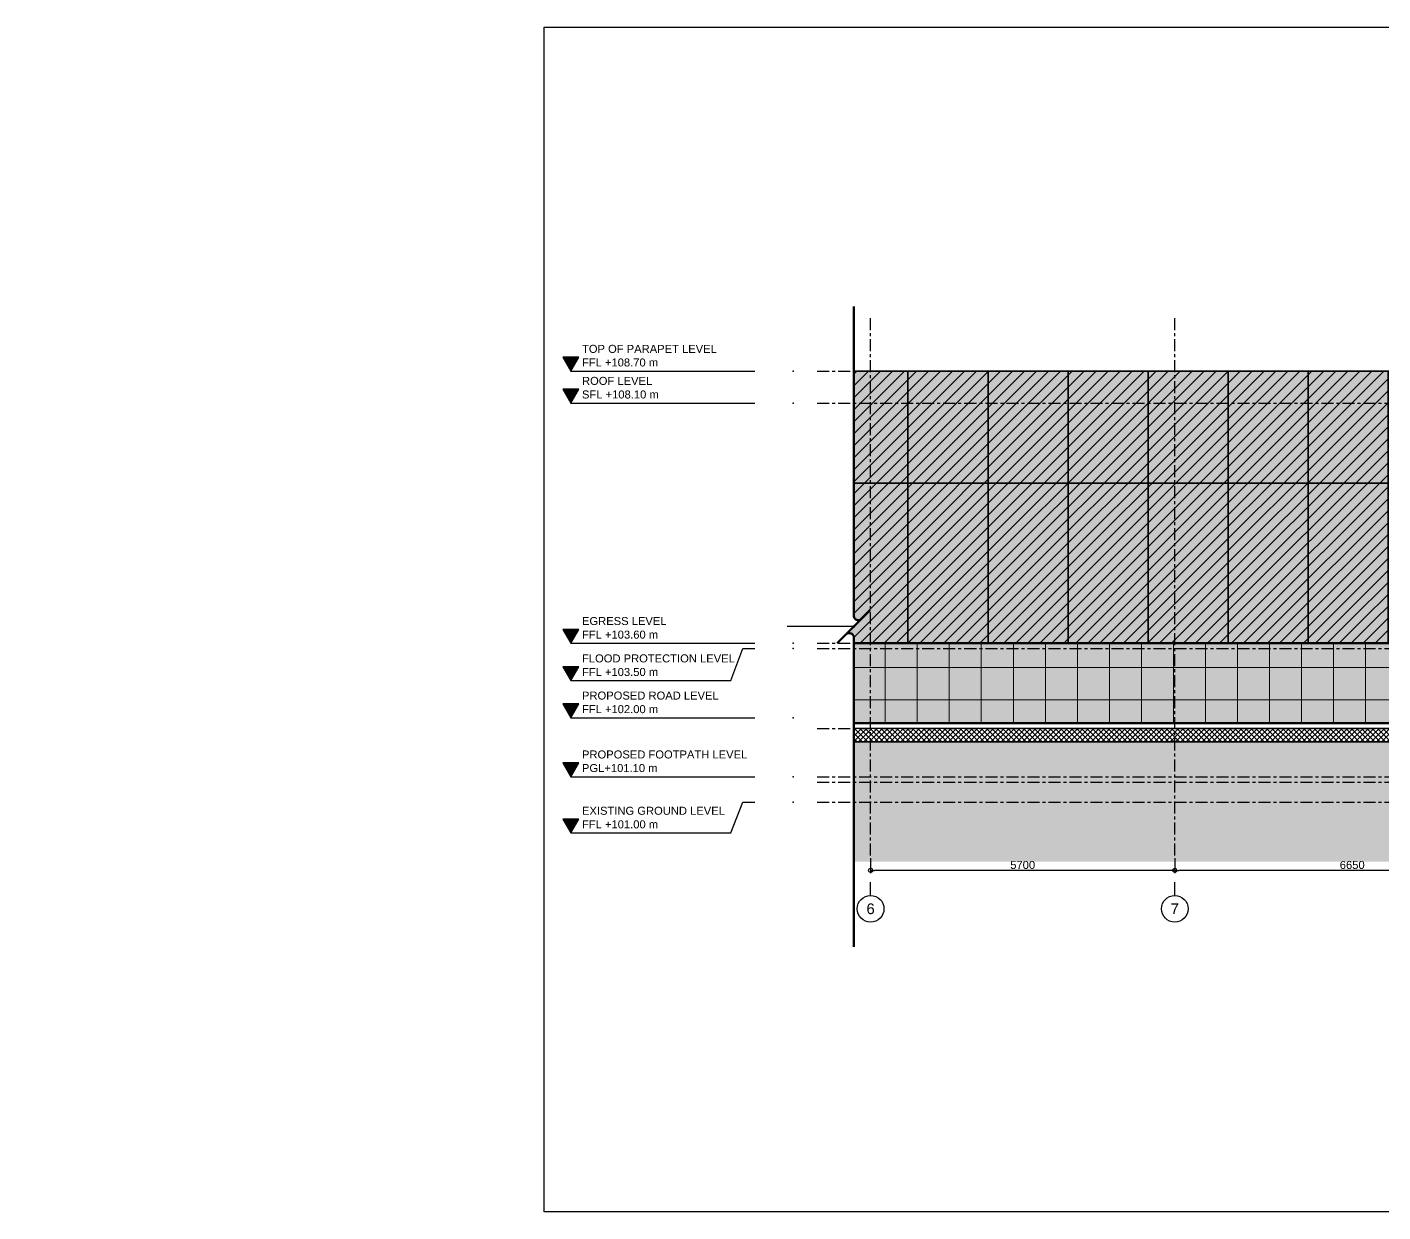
# Model space of a CAD drawing. Header units: millimetres. Extents: x -25371 to 2282244, y -90657 to 147824.
# Drawn here: x 1624111 to 1649517, y -11627 to 10573 of the extents above; entities that cross this region are included whole.
import ezdxf
from ezdxf.enums import TextEntityAlignment as Align
from ezdxf.xclip import XClip

# ---------------------------------------------------------------- set-up
doc = ezdxf.new("R2010")
doc.units = ezdxf.units.MM
doc.header["$XCLIPFRAME"] = 0
doc.linetypes.add('CENTER', pattern=[50.8, 31.75, -6.35, 6.35, -6.35])
doc.linetypes.add('TA_GL_000.90000', pattern=[2.475, 0.9, -0.225, 0.225, -0.225, 0.9])
doc.layers.add('000 - 0_SYM_DWG_BREAKER_DEF_SUB', color=250, linetype='Continuous', plot=False)
for name, color, linetype in [('000 - 0_SYM_DWG_BREAKER_MAIN_COLOR_1', 1, 'Continuous'), ('000 - 0_SYM_DWG_BREAKER_MAIN_COLOR_40', 40, 'Continuous'), ('000 - 0_SYM_DWG_BREAKER_WIPEOUT_', 250, 'Continuous'), ('000 - 0_SYM_DWG_GRID-BUBBLE_MAIN_COLOR_6', 6, 'Continuous'), ('000 - 0_SYM_DWG_GRIDLINE_MAIN_COLOR_251', 251, 'Continuous'), ('000 - 0_SYM_DWG_LEVEL_MAIN_COLOR_2', 2, 'Continuous'), ('000 - 0_SYM_DWG_LEVEL_TEXT', 3, 'Continuous'), ('000 - 0_SYM_DWG_SLOPE-SYM_TEXT_COLOR_3', 3, 'Continuous'), ('000 - CONCRETE_COL_HATCH_', 251, 'Continuous'), ('000 - D I M', 1, 'Continuous'), ('000 - EXISTING_BUILDING_MAIN_COLOR_251', 251, 'Continuous'), ('000 - GRID', 251, 'CENTER')]:
    doc.layers.add(name, color=color, linetype=linetype)
for name, color, linetype, lineweight in [('A-DETL', 1, 'Continuous', 70), ('A-DETL-GENF', 2, 'Continuous', 35), ('A-DETL-THIN', 1, 'Continuous', 25), ('A-DOOR', 3, 'Continuous', 35), ('A-DOOR-E', 2, 'Continuous', 35), ('A-DOOR-FRAM', 3, 'Continuous', 35), ('A-FLOR-E', 2, 'Continuous', 35), ('A-FLOR-FNSH', 2, 'Continuous', 70), ('A-FLOR-OTLN', 2, 'Continuous', 35), ('A-FLOR-PATT', 1, 'Continuous', 70), ('A-GENM', 1, 'Continuous', 35), ('A-GLAZ-CURT', 2, 'Continuous', 35), ('A-WALL-PATT', 1, 'Continuous', 50), ('I-WALL-E', 2, 'Continuous', 50), ('WALL-E', 2, 'Continuous', 50)]:
    doc.layers.add(name, color=color, linetype=linetype, lineweight=lineweight)
doc.styles.add('Arial', font='arial.ttf', dxfattribs={"height": 300})
doc.styles.add('Arial_1', font='arial.ttf', dxfattribs={"height": 400})
doc.styles.add('FAMELINE_FOR_CKST', font='arial.ttf')
doc.styles.add('TA', font='', dxfattribs={"height": 4.5})
doc.styles.get('TA').set_extended_font_data('Cordia New')
doc.dimstyles.new('FAMELINE-CKST_C-C', dxfattribs={"dimtxt": 0.3, "dimasz": 0.15, "dimexe": 0.1, "dimexo": 0.1, "dimgap": 0.05, "dimtad": 1, "dimzin": 0, "dimdsep": 46, "dimtxsty": 'FAMELINE_FOR_CKST', "dimblk": 'ORIGIN', "dimblk1": 'ORIGIN', "dimblk2": 'ORIGIN', "dimsah": 1, "dimcen": 0.1, "dimdle": 0.1, "dimclrd": 256, "dimclre": 256, "dimclrt": 3, "dimadec": 0, "dimazin": 0, "dimtfac": 1, "dimtix": 1, "dimtmove": 2, "dimatfit": 3, "dimfxl": 1, "dimtolj": 1, "dimtzin": 0, "dimlwd": -1, "dimlwe": -1, "dimarcsym": 0})

# ---------------------------------------------------------------- blocks, each defined once
blk = doc.blocks.new('A$C7fb6dcac')
at = {"layer": 'Defpoints'}
blk.add_lwpolyline([(1937.5, -444), (1162.5, -444), (1162.5, 0), (1937.5, 0)], close=True, dxfattribs=at)
blk = doc.blocks.new('DPA_DR-DB-SW1 - D28_2000x2550 mm-5440789-VS01 - ELEVATION 1')
at = {"layer": 'A-DOOR'}
for p, q in [((19393, 103600), (20358, 103600)), ((20358, 103600), (19393, 103600)), ((21323, 103600), (20358, 103600)), ((20358, 103600), (21323, 103600))]:
    blk.add_line(p, q, dxfattribs=at)
at = {"layer": 'A-DOOR-E'}
for p, q in [((20358, 103600), (19408, 103600)), ((20358, 103600), (19408, 103600)), ((20358, 103600), (19408, 103600)), ((19408, 103600), (20358, 103600)), ((21308, 103600), (20358, 103600)), ((21308, 103600), (20358, 103600)), ((21308, 103600), (20358, 103600)), ((20358, 103600), (21308, 103600))]:
    blk.add_line(p, q, dxfattribs=at)
at = {"layer": 'A-DOOR-FRAM'}
for p, q in [((19358, 103600), (19408, 103600)), ((19393, 103600), (19358, 103600)), ((19408, 103600), (19393, 103600)), ((21358, 103600), (21308, 103600)), ((21308, 103600), (21323, 103600)), ((21323, 103600), (21358, 103600))]:
    blk.add_line(p, q, dxfattribs=at)
blk = doc.blocks.new('DPA_DR-DB-SW1 - D27_2000x2150 mm-5573033-VS01 - ELEVATION 1')
at = {"layer": 'A-DOOR'}
for p, q in [((19358, 103600), (19458, 103600)), ((19458, 103600), (19358, 103600)), ((20423, 103600), (19458, 103600)), ((19458, 103600), (20423, 103600))]:
    blk.add_line(p, q, dxfattribs=at)
at = {"layer": 'A-DOOR-E'}
for p, q in [((19358, 103600), (19458, 103600)), ((19358, 103600), (19458, 103600)), ((19358, 103600), (19458, 103600)), ((19458, 103600), (19358, 103600)), ((19458, 103600), (20408, 103600)), ((19458, 103600), (20408, 103600)), ((19458, 103600), (20408, 103600)), ((20408, 103600), (19458, 103600))]:
    blk.add_line(p, q, dxfattribs=at)
at = {"layer": 'A-DOOR-FRAM'}
for p, q in [((20408, 103600), (20423, 103600)), ((20458, 103600), (20408, 103600)), ((20423, 103600), (20458, 103600))]:
    blk.add_line(p, q, dxfattribs=at)
blk = doc.blocks.new('DPA_DR-DB-SW1 - D28_2000x2550 mm-V1-VS01 - ELEVATION 1')
at = {"layer": 'A-DOOR'}
for p, q in [((26473, 103600), (26358, 103600)), ((26358, 103600), (26473, 103600))]:
    blk.add_line(p, q, dxfattribs=at)
at = {"layer": 'A-DOOR-E'}
for p, q in [((26358, 103600), (26458, 103600)), ((26358, 103600), (26458, 103600)), ((26358, 103600), (26458, 103600)), ((26458, 103600), (26358, 103600))]:
    blk.add_line(p, q, dxfattribs=at)
at = {"layer": 'A-DOOR-FRAM'}
for p, q in [((26458, 103600), (26473, 103600)), ((26508, 103600), (26458, 103600)), ((26473, 103600), (26508, 103600))]:
    blk.add_line(p, q, dxfattribs=at)
blk = doc.blocks.new('DPA_DR-SG-SW - D4_1100x2150 mm-V2-VS01 - ELEVATION 1')
at = {"layer": 'A-DOOR'}
for p, q in [((27423, 103600), (26393, 103600)), ((26393, 103600), (27423, 103600))]:
    blk.add_line(p, q, dxfattribs=at)
at = {"layer": 'A-DOOR-E'}
for p, q in [((27408, 103600), (26408, 103600)), ((27408, 103600), (26408, 103600)), ((27408, 103600), (26408, 103600)), ((26408, 103600), (27408, 103600))]:
    blk.add_line(p, q, dxfattribs=at)
at = {"layer": 'A-DOOR-FRAM'}
for p, q in [((26358, 103600), (26408, 103600)), ((26393, 103600), (26358, 103600)), ((26408, 103600), (26393, 103600)), ((27458, 103600), (27408, 103600)), ((27408, 103600), (27423, 103600)), ((27423, 103600), (27458, 103600))]:
    blk.add_line(p, q, dxfattribs=at)
blk = doc.blocks.new('DPA_CP_Entrance Louver Grill Vertical Z - Louver Grill Vertical Z-5546414-VS01 - ELEVATION 1')
at = {"layer": 'A-GLAZ-CURT'}
for p, q in [((27458, 108700), (27508, 108700)), ((27508, 108700), (27458, 108700)), ((27506, 108700), (27458, 108700)), ((27458, 108700), (27508, 108700)), ((28958, 108700), (27458, 108700)), ((28958, 108700), (27458, 108700)), ((27508, 108700), (27506, 108700)), ((28908, 108700), (28958, 108700)), ((28958, 108700), (28908, 108700)), ((28908, 108700), (28958, 108700)), ((28910, 108700), (28908, 108700)), ((28958, 108700), (28910, 108700))]:
    blk.add_line(p, q, dxfattribs=at)
blk = doc.blocks.new('System Panel - DPA-AR_Facade_Solid Panel 150mm-5074316-VS01 - ELEVATION 1')
at = {"layer": 'A-GLAZ-CURT'}
for p, q in [((29358, 103600), (29358, 106600)), ((29358, 106600), (30858, 106600)), ((30858, 106600), (29358, 106600)), ((29358, 106600), (29358, 103600)), ((30858, 106600), (30858, 103600)), ((30858, 103600), (30858, 106600)), ((30858, 103600), (29358, 103600)), ((29358, 103600), (30858, 103600))]:
    blk.add_line(p, q, dxfattribs=at)
blk = doc.blocks.new('System Panel - DPA-AR_Facade_Solid Panel 150mm-V40-VS01 - ELEVATION 1')
at = {"layer": 'A-GLAZ-CURT'}
for p, q in [((19358, 103600), (20308, 103600)), ((20308, 103600), (19358, 103600))]:
    blk.add_line(p, q, dxfattribs=at)
blk = doc.blocks.new('System Panel - DPA-AR_Facade_Solid Panel 150mm-V41-VS01 - ELEVATION 1')
at = {"layer": 'A-GLAZ-CURT'}
for p, q in [((20308, 103600), (20458, 103600)), ((20458, 103600), (20308, 103600))]:
    blk.add_line(p, q, dxfattribs=at)
blk = doc.blocks.new('System Panel - DPA-AR_Facade_Solid Panel 150mm-5074317-VS01 - ELEVATION 1')
at = {"layer": 'A-GLAZ-CURT'}
for p, q in [((26358, 103600), (26508, 103600)), ((26508, 103600), (26358, 103600))]:
    blk.add_line(p, q, dxfattribs=at)
blk = doc.blocks.new('System Panel - DPA-AR_Facade_Solid Panel 150mm-5074686-VS01 - ELEVATION 1')
at = {"layer": 'A-GLAZ-CURT'}
for p, q in [((6808, 108700), (5308, 108700)), ((5308, 108700), (6808, 108700))]:
    blk.add_line(p, q, dxfattribs=at)
blk = doc.blocks.new('System Panel - DPA-AR_Facade_Solid Panel 150mm-5545885-VS01 - ELEVATION 1')
at = {"layer": 'A-GLAZ-CURT'}
for p, q in [((27458, 108700), (26308, 108700)), ((26308, 108700), (27458, 108700))]:
    blk.add_line(p, q, dxfattribs=at)
blk = doc.blocks.new('System Panel - DPA-AR_Facade_Solid Panel 150mm-V51-VS01 - ELEVATION 1')
at = {"layer": 'A-GLAZ-CURT'}
for p, q in [((29358, 106600), (29358, 108700)), ((29358, 108700), (30858, 108700)), ((30858, 108700), (29358, 108700)), ((29358, 108700), (29358, 106600)), ((30858, 108700), (30858, 106600)), ((30858, 106600), (30858, 108700)), ((30858, 106600), (29358, 106600)), ((29358, 106600), (30858, 106600))]:
    blk.add_line(p, q, dxfattribs=at)
blk = doc.blocks.new('DPA_GM-Manhole Cover Type 2 - 900x900-V69-VS01 - ELEVATION 1')
at = {"layer": 'A-DETL'}
for p, q in [((18990, 102100), (18080, 102100)), ((18095, 102100), (18085, 102100)), ((18095, 102102), (18525, 102102)), ((18095, 102102), (18525, 102102)), ((18095, 102102), (18525, 102102)), ((18095, 102100), (18095, 102102)), ((18095, 102100), (18095, 102102)), ((18095, 102100), (18095, 102102)), ((18095, 102102), (18525, 102102)), ((18095, 102102), (18525, 102102)), ((18095, 102102), (18525, 102102)), ((18095, 102102), (18095, 102100)), ((18095, 102102), (18095, 102100)), ((18095, 102102), (18095, 102100)), ((18095, 102102), (18175, 102102)), ((18095, 102102), (18525, 102102)), ((18095, 102102), (18525, 102102)), ((18095, 102100), (18095, 102102)), ((18095, 102100), (18095, 102102)), ((18095, 102100), (18095, 102102)), ((18095, 102100), (18975, 102100)), ((18175, 102100), (18095, 102100)), ((18175, 102102), (18445, 102102)), ((18445, 102100), (18175, 102100)), ((18445, 102102), (18525, 102102)), ((18525, 102100), (18445, 102100)), ((18525, 102102), (18525, 102100)), ((18525, 102102), (18525, 102100)), ((18525, 102102), (18525, 102100)), ((18525, 102102), (18525, 102100)), ((18525, 102102), (18525, 102100)), ((18525, 102102), (18525, 102100)), ((18525, 102100), (18525, 102102)), ((18525, 102100), (18525, 102102)), ((18525, 102100), (18525, 102102)), ((18545, 102100), (18525, 102100)), ((18545, 102102), (18975, 102102)), ((18545, 102102), (18975, 102102)), ((18545, 102102), (18975, 102102)), ((18545, 102102), (18545, 102100)), ((18545, 102102), (18545, 102100)), ((18545, 102102), (18545, 102100)), ((18545, 102102), (18975, 102102)), ((18545, 102102), (18975, 102102)), ((18545, 102102), (18975, 102102)), ((18545, 102100), (18545, 102102)), ((18545, 102100), (18545, 102102)), ((18545, 102100), (18545, 102102)), ((18545, 102102), (18975, 102102)), ((18545, 102102), (18630, 102102)), ((18545, 102102), (18975, 102102)), ((18545, 102102), (18545, 102100)), ((18545, 102100), (18545, 102102)), ((18545, 102100), (18545, 102102)), ((18630, 102100), (18545, 102100)), ((18630, 102102), (18890, 102102)), ((18890, 102100), (18630, 102100)), ((18890, 102102), (18975, 102102)), ((18975, 102100), (18890, 102100)), ((18975, 102102), (18975, 102100)), ((18975, 102102), (18975, 102100)), ((18975, 102102), (18975, 102100)), ((18975, 102102), (18975, 102100)), ((18975, 102102), (18975, 102100)), ((18975, 102102), (18975, 102100)), ((18975, 102100), (18975, 102102)), ((18975, 102100), (18975, 102102)), ((18975, 102100), (18975, 102102)), ((18985, 102100), (18975, 102100))]:
    blk.add_line(p, q, dxfattribs=at)
at = {"layer": 'A-GENM'}
for p, q in [((18080, 102100), (18095, 102100)), ((18085, 102100), (18985, 102100)), ((18525, 102102), (18095, 102102)), ((18525, 102102), (18095, 102102)), ((18525, 102102), (18095, 102102)), ((18095, 102100), (18095, 102102)), ((18095, 102100), (18095, 102102)), ((18095, 102100), (18095, 102102)), ((18525, 102102), (18095, 102102)), ((18525, 102102), (18095, 102102)), ((18525, 102102), (18095, 102102)), ((18095, 102102), (18095, 102100)), ((18095, 102102), (18095, 102100)), ((18095, 102102), (18095, 102100)), ((18525, 102102), (18095, 102102)), ((18175, 102102), (18095, 102102)), ((18525, 102102), (18095, 102102)), ((18095, 102102), (18095, 102100)), ((18095, 102102), (18095, 102100)), ((18095, 102102), (18095, 102100)), ((18525, 102100), (18095, 102100)), ((18095, 102100), (18525, 102100)), ((18445, 102102), (18175, 102102)), ((18175, 102100), (18175, 102102)), ((18525, 102102), (18445, 102102)), ((18445, 102100), (18445, 102102)), ((18525, 102100), (18525, 102102)), ((18525, 102100), (18525, 102102)), ((18525, 102100), (18525, 102102)), ((18525, 102100), (18525, 102102)), ((18525, 102100), (18525, 102102)), ((18525, 102100), (18525, 102102)), ((18525, 102100), (18525, 102102)), ((18525, 102102), (18525, 102100)), ((18525, 102102), (18525, 102100)), ((18525, 102100), (18545, 102100)), ((18545, 102100), (18525, 102100)), ((18975, 102102), (18545, 102102)), ((18975, 102102), (18545, 102102)), ((18975, 102102), (18545, 102102)), ((18545, 102102), (18545, 102100)), ((18545, 102102), (18545, 102100)), ((18545, 102102), (18545, 102100)), ((18975, 102102), (18545, 102102)), ((18975, 102102), (18545, 102102)), ((18975, 102102), (18545, 102102)), ((18545, 102100), (18545, 102102)), ((18545, 102100), (18545, 102102)), ((18545, 102100), (18545, 102102)), ((18625, 102102), (18545, 102102)), ((18975, 102102), (18545, 102102)), ((18975, 102102), (18545, 102102)), ((18545, 102102), (18545, 102100)), ((18545, 102102), (18545, 102100)), ((18545, 102102), (18545, 102100)), ((18975, 102100), (18545, 102100)), ((18545, 102100), (18975, 102100)), ((18895, 102102), (18625, 102102)), ((18630, 102102), (18630, 102100)), ((18890, 102102), (18890, 102100)), ((18975, 102102), (18895, 102102)), ((18975, 102100), (18975, 102102)), ((18975, 102100), (18975, 102102)), ((18975, 102100), (18975, 102102)), ((18975, 102100), (18975, 102102)), ((18975, 102100), (18975, 102102)), ((18975, 102100), (18975, 102102)), ((18975, 102102), (18975, 102100)), ((18975, 102102), (18975, 102100)), ((18975, 102102), (18975, 102100)), ((18975, 102100), (18990, 102100))]:
    blk.add_line(p, q, dxfattribs=at)
blk = doc.blocks.new('Generic Models 2 - Generic Models 45-5662310-VS01 - ELEVATION 1')
at = {"layer": '000 - EXISTING_BUILDING_MAIN_COLOR_251'}
for p, q in [((-6421, 103600), (-5195, 103600)), ((-6333, 103600), (-6421, 103600)), ((-5195, 103600), (-3536, 103600)), ((4897, 102000), (2677, 102000)), ((5350, 102000), (3130, 102000)), ((5426, 102000), (3208, 102000)), ((6165, 102000), (4897, 102000)), ((4973, 102000), (6056, 102000)), ((7803, 102000), (5350, 102000)), ((5426, 102000), (6156, 102000)), ((5617, 102000), (5568, 102000)), ((5782, 102000), (5722, 102000)), ((5951, 102000), (5885, 102000)), ((6057, 102000), (6417, 102000)), ((6127, 102000), (6060, 102000)), ((6157, 102000), (7803, 102000)), ((6309, 102000), (6249, 102000)), ((6754, 102000), (6690, 102000)), ((6966, 102000), (6890, 102000)), ((7175, 102000), (7094, 102000)), ((7384, 102000), (7305, 102000)), ((7593, 102000), (7525, 102000)), ((30158, 102000), (7803, 102000)), ((32008, 102000), (7803, 102000)), ((35163, 102000), (32008, 102000)), ((32008, 102000), (35158, 102000)), ((33394, 102000), (35758, 102000)), ((35858, 102000), (33645, 102000)), ((35258, 102000), (35163, 102000))]:
    blk.add_line(p, q, dxfattribs=at)
at = {"layer": '000 - EXISTING_BUILDING_MAIN_COLOR_251', "lineweight": 70}
for p, q in [((6417, 102000), (6165, 102000)), ((6165, 102000), (6165, 101750)), ((6417, 101925), (6417, 102000)), ((6558, 101925), (6417, 101925)), ((6558, 101750), (6558, 101925)), ((33394, 101925), (33252, 101925)), ((33252, 101925), (33252, 101750)), ((33645, 102000), (33394, 102000)), ((33394, 102000), (33394, 101925)), ((33645, 101750), (33645, 102000))]:
    blk.add_line(p, q, dxfattribs=at)
blk = doc.blocks.new('C-1-VS01_REV00_20260615-155217_ELEVATION_1_EX')
at = {"layer": '000 - CONCRETE_COL_HATCH_'}
h = blk.add_hatch(dxfattribs=at)
h.set_pattern_fill('ANSI31', color=256)
h.set_pattern_definition([(45, (0, 0), (-112.2532, 112.2532), [])])
h.paths.add_polyline_path([(7000, 108700), (-20446, 108700), (-20446, 103600), (7000, 103600)])
h = blk.add_hatch(dxfattribs=at)
h.set_pattern_fill('AR-CONC', color=256, scale=0.05)
h.set_pattern_definition([(50, (0, 0), (455.4617, -39.8477), [47.625, -523.875]), (355, (0, 0), (-88.1086, 477.6421), [38.1, -419.1015]), (100.45144, (37.96, -3.3), (367.3531, 437.7944), [40.475, -445.2256]), (46.1842, (0, 127), (677.6976, -105.1058), [71.4375, -785.8125]), (96.63556, (56.5, 118.24), (593.5103, 618.5653), [60.7126, -667.839]), (351.18415, (0, 127), (593.5103, 618.5653), [57.15, -628.6493]), (21, (63.5, 95.25), (379.036, -255.663), [47.625, -523.875]), (326, (63.5, 95.25), (154.505, 460.47), [38.1, -419.1]), (71.45144, (95.1, 73.94), (533.541, 204.807), [40.475, -445.2248]), (37.5, (0, 0), (7.7215, 211.3876), [0, -414.02, 0, -425.45, 0, -420.6875]), (7.5, (0, 0), (167.04916, 250.45144), [0, -242.57, 0, -404.495, 0, -160.3375]), (327.5, (-141.6, 0), (338.9765, -14.32186), [0, -158.75, 0, -495.3, 0, -657.225]), (317.5, (-205.1, 0), (370.32295, 63.5662), [0, -206.375, 0, -328.93, 0, -466.725])])
h.paths.add_polyline_path([(7000, 108700), (-20446, 108700), (-20446, 103600), (7000, 103600)])
at = {"layer": 'A-DETL-GENF', "lineweight": 9}
h = blk.add_hatch(dxfattribs=at)
h.set_pattern_fill('FP_31', color=253, style=0, pattern_type=2)
h.set_pattern_definition([(45, (-4042.98, 0), (0, 449.0128), [317.5, -317.5]), (45, (-4127.17, 84.2), (0, 449.0128), [317.5, -317.5]), (45, (-4211.35, 168.38), (0, 449.0128), [317.5, -317.5]), (135, (-4211.35, 224.5), (-449.0128, 3e-14), [317.5, -317.5]), (135, (-4127.17, 308.7), (-449.0128, 3e-14), [317.5, -317.5]), (135, (-4042.98, 392.9), (-449.0128, 3e-14), [317.5, -317.5])])
h.paths.add_polyline_path([(-32057, 99505), (18631, 99505), (18631, 101000), (17001, 101000), (17001, 100460), (16258, 100460), (16258, 101000), (14307, 101000), (14307, 101750), (-25164, 101750), (-25164, 101000), (-32057, 101000), (-32057, 100327)])
at = {"layer": 'A-FLOR-PATT', "lineweight": 9}
h = blk.add_hatch(dxfattribs=at)
h.set_pattern_fill('FP_23', color=256, angle=-225, style=0, pattern_type=2)
h.set_pattern_definition([(225, (-3834.03, 102000), (49.49747, -49.49747), []), (315, (-3834.03, 102000), (49.49747, 49.49747), [])])
h.paths.add_polyline_path([(-9485, 101750), (14307, 101750), (14307, 102000), (-25150, 102000), (-25150, 101750), (-9683, 101750)])
at = {"layer": 'A-WALL-PATT', "lineweight": 9}
h = blk.add_hatch(dxfattribs=at)
h.set_pattern_fill('FP_3', color=256, style=0, pattern_type=2)
h.set_pattern_definition([(0, (-4042.98, 0), (812.8, 203.2), [33.528, -576.072, 33.528, -576.072, -3251.2]), (0, (-4042.98, 0), (812.8, 203.2), [-1219.2, 33.528, -1185.672, 33.528, -576.072, -1422.4]), (0, (-4042.98, 0), (812.8, 203.2), [-3048, 33.528, -372.872, 33.528, -982.472]), (120, (-3738.18, 101.6), (-582.37636, 602.30545), [33.528, -576.072, 33.528, -576.072, -3251.2]), (120, (-3738.18, 101.6), (-582.37636, 602.30545), [-1219.2, 33.528, -1185.672, 33.528, -576.072, -1422.4]), (120, (-3738.18, 101.6), (-582.37636, 602.30545), [-3048, 33.528, -372.872, 33.528, -982.472]), (240, (-3636.58, 508), (-230.42364, -805.50545), [33.528, -576.072, 33.528, -576.072, -3251.2]), (240, (-3636.58, 508), (-230.42364, -805.50545), [-1219.2, 33.528, -1185.672, 33.528, -576.072, -1422.4]), (240, (-3636.58, 508), (-230.42364, -805.50545), [-3048, 33.528, -372.872, 33.528, -982.472])])
h.paths.add_polyline_path([(-16881, 102100), (-5763, 102100), (-5763, 102102), (-5333, 102102), (-5333, 102100), (-5313, 102100), (-5313, 102102), (-4883, 102102), (-4883, 102100), (5857, 102100), (5857, 102102), (6287, 102102), (6287, 102100), (6307, 102100), (6307, 102102), (6737, 102102), (6737, 102100), (6800, 102100), (6800, 103600), (-16881, 103600), (-16881, 102101)])
h = blk.add_hatch(dxfattribs=at)
h.set_pattern_fill('FP_4', color=256, style=0, pattern_type=2)
h.set_pattern_definition([(0, (7591.8, 99970), (0, 600), []), (90, (7591.8, 99970), (-600, 4e-14), [])])
h.paths.add_polyline_path([(-16881, 102100), (-5763, 102100), (-5763, 102102), (-5333, 102102), (-5333, 102100), (-5313, 102100), (-5313, 102102), (-4883, 102102), (-4883, 102100), (5857, 102100), (5857, 102102), (6287, 102102), (6287, 102100), (6307, 102100), (6307, 102102), (6737, 102102), (6737, 102100), (6800, 102100), (6800, 103600), (-16881, 103600), (-16881, 102101)])
at = {"layer": 'A-DETL'}
for p, q in [((6800, 103600), (-16881, 103600)), ((-16767, 103600), (-5800, 103600)), ((-5600, 103600), (3800, 103600)), ((-3400, 103600), (-4500, 103600)), ((-2500, 103600), (-4500, 103600)), ((-3400, 103600), (-4500, 103600)), ((-4500, 103600), (-3400, 103600)), ((-4500, 103600), (-2500, 103600)), ((2650, 103600), (2500, 103600)), ((3600, 103600), (2500, 103600)), ((2650, 103600), (2500, 103600)), ((2500, 103600), (2650, 103600)), ((2500, 103600), (3600, 103600)), ((-16055, 102100), (8150, 102100)), ((8150, 102100), (-16055, 102100))]:
    blk.add_line(p, q, dxfattribs=at)
at = {"layer": 'A-DETL-THIN'}
blk.add_line((14307, 101750), (-25164, 101750), dxfattribs=at)
at = {"layer": 'A-FLOR-E'}
for p, q in [((-5853, 103600), (-10130, 103600)), ((-150, 103600), (-4900, 103600)), ((-3400, 103600), (-4500, 103600)), ((-2500, 103600), (-4500, 103600)), ((3800, 103600), (150, 103600)), ((2650, 103600), (2500, 103600)), ((3600, 103600), (2500, 103600)), ((-5763, 102100), (-16881, 102100)), ((-5313, 102100), (-5333, 102100)), ((5857, 102100), (-4883, 102100))]:
    blk.add_line(p, q, dxfattribs=at)
at = {"layer": 'A-FLOR-FNSH', "color": 7, "lineweight": 25}
for p, q in [((14307, 102000), (-25150, 102000)), ((-25150, 101750), (14307, 101750))]:
    blk.add_line(p, q, dxfattribs=at)
at = {"layer": 'A-FLOR-OTLN'}
blk.add_line((-16055, 102100), (8150, 102100), dxfattribs=at)
at = {"layer": 'I-WALL-E'}
for p, q in [((-16813, 103600), (6800, 103600)), ((-4500, 103600), (-3400, 103600)), ((2500, 103600), (2650, 103600))]:
    blk.add_line(p, q, dxfattribs=at)
at = {"layer": 'WALL-E'}
for p, q in [((-4500, 103600), (-3400, 103600)), ((-4500, 103600), (-2500, 103600)), ((2500, 103600), (2650, 103600)), ((2500, 103600), (3600, 103600))]:
    blk.add_line(p, q, dxfattribs=at)
at = {"layer": '000 - EXISTING_BUILDING_MAIN_COLOR_251'}
blk.add_blockref('Generic Models 2 - Generic Models 45-5662310-VS01 - ELEVATION 1', (-23858, 0), dxfattribs=at)
at = {"layer": 'A-DOOR-E'}
for name in ['DPA_DR-DB-SW1 - D28_2000x2550 mm-5440789-VS01 - ELEVATION 1', 'DPA_DR-DB-SW1 - D27_2000x2150 mm-5573033-VS01 - ELEVATION 1', 'DPA_DR-DB-SW1 - D28_2000x2550 mm-V1-VS01 - ELEVATION 1', 'DPA_DR-SG-SW - D4_1100x2150 mm-V2-VS01 - ELEVATION 1']:
    blk.add_blockref(name, (-23858, 0), dxfattribs=at)
at = {"layer": 'A-GENM'}
blk.add_blockref('DPA_GM-Manhole Cover Type 2 - 900x900-V69-VS01 - ELEVATION 1', (-23858, 0), dxfattribs=at)
at = {"layer": 'A-GLAZ-CURT'}
for name, p in [('System Panel - DPA-AR_Facade_Solid Panel 150mm-5074686-VS01 - ELEVATION 1', (-11858, 0)), ('System Panel - DPA-AR_Facade_Solid Panel 150mm-V51-VS01 - ELEVATION 1', (-35858, 0)), ('System Panel - DPA-AR_Facade_Solid Panel 150mm-5074686-VS01 - ELEVATION 1', (-10358, 0)), ('System Panel - DPA-AR_Facade_Solid Panel 150mm-V51-VS01 - ELEVATION 1', (-34358, 0)), ('System Panel - DPA-AR_Facade_Solid Panel 150mm-5074686-VS01 - ELEVATION 1', (-8858, 0)), ('System Panel - DPA-AR_Facade_Solid Panel 150mm-V51-VS01 - ELEVATION 1', (-32858, 0)), ('System Panel - DPA-AR_Facade_Solid Panel 150mm-5074686-VS01 - ELEVATION 1', (-7358, 0)), ('System Panel - DPA-AR_Facade_Solid Panel 150mm-V51-VS01 - ELEVATION 1', (-31358, 0)), ('System Panel - DPA-AR_Facade_Solid Panel 150mm-5074686-VS01 - ELEVATION 1', (-5858, 0)), ('System Panel - DPA-AR_Facade_Solid Panel 150mm-V51-VS01 - ELEVATION 1', (-29858, 0)), ('System Panel - DPA-AR_Facade_Solid Panel 150mm-5074686-VS01 - ELEVATION 1', (-4358, 0)), ('System Panel - DPA-AR_Facade_Solid Panel 150mm-V51-VS01 - ELEVATION 1', (-28358, 0)), ('System Panel - DPA-AR_Facade_Solid Panel 150mm-5545885-VS01 - ELEVATION 1', (-23858, 0)), ('System Panel - DPA-AR_Facade_Solid Panel 150mm-V51-VS01 - ELEVATION 1', (-26858, 0)), ('DPA_CP_Entrance Louver Grill Vertical Z - Louver Grill Vertical Z-5546414-VS01 - ELEVATION 1', (-23858, 0)), ('System Panel - DPA-AR_Facade_Solid Panel 150mm-5074316-VS01 - ELEVATION 1', (-35858, 0)), ('System Panel - DPA-AR_Facade_Solid Panel 150mm-5074316-VS01 - ELEVATION 1', (-34358, 0)), ('System Panel - DPA-AR_Facade_Solid Panel 150mm-5074316-VS01 - ELEVATION 1', (-32858, 0)), ('System Panel - DPA-AR_Facade_Solid Panel 150mm-5074316-VS01 - ELEVATION 1', (-31358, 0)), ('System Panel - DPA-AR_Facade_Solid Panel 150mm-5074316-VS01 - ELEVATION 1', (-29858, 0)), ('System Panel - DPA-AR_Facade_Solid Panel 150mm-5074316-VS01 - ELEVATION 1', (-28358, 0)), ('System Panel - DPA-AR_Facade_Solid Panel 150mm-5074316-VS01 - ELEVATION 1', (-26858, 0)), ('System Panel - DPA-AR_Facade_Solid Panel 150mm-V40-VS01 - ELEVATION 1', (-23858, 0)), ('System Panel - DPA-AR_Facade_Solid Panel 150mm-V41-VS01 - ELEVATION 1', (-23858, 0)), ('System Panel - DPA-AR_Facade_Solid Panel 150mm-5074317-VS01 - ELEVATION 1', (-23858, 0))]:
    blk.add_blockref(name, p, dxfattribs=at)
blk = doc.blocks.new('*U1016')
at = {"layer": '000 - 0_SYM_DWG_LEVEL_MAIN_COLOR_2'}
blk.add_hatch(color=256, dxfattribs=at).paths.add_polyline_path([(-80.41, 5.18), (-83.4, 0), (-86.39, 5.18)])
blk.add_point((0, 0))
at = {"layer": '000 - 0_SYM_DWG_GRIDLINE_MAIN_COLOR_251'}
blk.add_lwpolyline([(-83.4, 0), (-23.4, 0), (-18.9, 0), (-14.4, 0)], dxfattribs=at)
at = {"layer": '000 - 0_SYM_DWG_LEVEL_MAIN_COLOR_2', "lineweight": 25}
for p, q in [((-80.41, 5.18), (-86.39, 5.18)), ((-86.39, 5.18), (-83.4, 0)), ((-83.4, 0), (-80.41, 5.18))]:
    blk.add_line(p, q, dxfattribs=at)
at = {"layer": '000 - 0_SYM_DWG_LEVEL_TEXT', "style": 'Arial_1'}
for tag, p in [('LV_NAME_1', (-79.18, 11.92)), ('LV_NAME_2', (-79.19, 6.83)), ('LV_NAME_3', (-79.2, 1.74))]:
    blk.add_attdef(tag, p, '', height=3, dxfattribs=at)
blk = doc.blocks.new('*U1018')
at = {"layer": '000 - 0_SYM_DWG_LEVEL_MAIN_COLOR_2'}
blk.add_hatch(color=256, dxfattribs=at).paths.add_polyline_path([(-80.41, -6.82), (-83.4, -12), (-86.39, -6.82)])
blk.add_point((0, 0))
at = {"layer": '000 - 0_SYM_DWG_GRIDLINE_MAIN_COLOR_251'}
blk.add_lwpolyline([(-83.4, -12), (-23.4, -12), (-18.9, 0), (-14.4, 0)], dxfattribs=at)
at = {"layer": '000 - 0_SYM_DWG_LEVEL_MAIN_COLOR_2', "lineweight": 25}
for p, q in [((-80.41, -6.82), (-86.39, -6.82)), ((-86.39, -6.82), (-83.4, -12)), ((-83.4, -12), (-80.41, -6.82))]:
    blk.add_line(p, q, dxfattribs=at)
at = {"layer": '000 - 0_SYM_DWG_LEVEL_TEXT', "style": 'Arial_1'}
for tag, p in [('LV_NAME_1', (-79.18, -0.08)), ('LV_NAME_2', (-79.19, -5.17)), ('LV_NAME_3', (-79.2, -10.26))]:
    blk.add_attdef(tag, p, '', height=3, dxfattribs=at)
blk = doc.blocks.new('*U1015')
at = {"layer": '000 - 0_SYM_DWG_LEVEL_MAIN_COLOR_2'}
blk.add_hatch(color=256, dxfattribs=at).paths.add_polyline_path([(-80.41, -6.42), (-83.4, -11.6), (-86.39, -6.42)])
blk.add_point((0, 0))
at = {"layer": '000 - 0_SYM_DWG_GRIDLINE_MAIN_COLOR_251'}
blk.add_lwpolyline([(-83.4, -11.6), (-23.4, -11.6), (-18.9, 0), (-14.4, 0)], dxfattribs=at)
at = {"layer": '000 - 0_SYM_DWG_LEVEL_MAIN_COLOR_2', "lineweight": 25}
for p, q in [((-80.41, -6.42), (-86.39, -6.42)), ((-86.39, -6.42), (-83.4, -11.6)), ((-83.4, -11.6), (-80.41, -6.42))]:
    blk.add_line(p, q, dxfattribs=at)
at = {"layer": '000 - 0_SYM_DWG_LEVEL_TEXT', "style": 'Arial_1'}
for tag, p in [('LV_NAME_1', (-79.18, 0.32)), ('LV_NAME_2', (-79.19, -4.77)), ('LV_NAME_3', (-79.2, -9.86))]:
    blk.add_attdef(tag, p, '', height=3, dxfattribs=at)
blk = doc.blocks.new('*U1017')
at = {"layer": '000 - 0_SYM_DWG_GRIDLINE_MAIN_COLOR_251', "color": 0, "linetype": 'ByBlock', "ltscale": 5}
blk.add_line((20, 0), (-476.46, 0), dxfattribs=at)
at = {"layer": '000 - 0_SYM_DWG_GRIDLINE_MAIN_COLOR_251', "color": 3}
blk.add_point((-456.46, 0), dxfattribs=at)
at = {"layer": '000 - 0_SYM_DWG_GRIDLINE_MAIN_COLOR_251', "color": 0}
blk.add_point((0, 0), dxfattribs=at)
at = {"style": 'TA', "flags": 1}
blk.add_attdef('LOCATION', (6, -6), '', height=4.5, rotation=270, dxfattribs=at)
blk = doc.blocks.new('_Origin')
at = {"color": 0, "linetype": 'ByBlock', "lineweight": -2}
blk.add_line((0, 0), (-1, 0), dxfattribs=at)
blk.add_circle((0, 0), 0.5, dxfattribs=at)
blk = doc.blocks.new('*D1021')
at = {"layer": '000 - D I M', "transparency": 16777216}
for p, q in [((-5700, 99575), (-5700, 99294)), ((-75, 99344), (-5625, 99344)), ((0, 99575), (0, 99294))]:
    blk.add_line(p, q, dxfattribs=at)
at = {"layer": 'Defpoints', "color": 0, "transparency": 16777216}
for p in [(-5700, 99625), (0, 99625), (-5700, 99344)]:
    blk.add_point(p, dxfattribs=at)
at = {"layer": '000 - D I M', "transparency": 16777216, "xscale": 75, "yscale": 75, "zscale": 75, "rotation": 180}
blk.add_blockref('_Origin', (-5700, 99344), dxfattribs=at)
at = {"layer": '000 - D I M', "transparency": 16777216, "xscale": 75, "yscale": 75, "zscale": 75}
blk.add_blockref('_Origin', (0, 99344), dxfattribs=at)
at = {"layer": '000 - D I M', "color": 3, "transparency": 16777216, "insert": (-2850, 99445), "char_height": 150, "attachment_point": 5, "style": 'FAMELINE_FOR_CKST'}
blk.add_mtext('\\A1;5700', dxfattribs=at)
blk = doc.blocks.new('*U461')
at = {"layer": '000 - 0_SYM_DWG_GRID-BUBBLE_MAIN_COLOR_6'}
blk.add_line((35, 0), (30, 0), dxfattribs=at)
blk.add_circle((40, 0), 5, dxfattribs=at)
at = {"layer": '000 - 0_SYM_DWG_GRIDLINE_MAIN_COLOR_251', "color": 0, "linetype": 'ByBlock', "ltscale": 5}
blk.add_line((20, 0), (-181.5, 0), dxfattribs=at)
at = {"layer": '000 - 0_SYM_DWG_GRIDLINE_MAIN_COLOR_251', "color": 3}
blk.add_point((-161.5, 0), dxfattribs=at)
at = {"layer": '000 - 0_SYM_DWG_GRIDLINE_MAIN_COLOR_251', "color": 0}
blk.add_point((0, 0), dxfattribs=at)
at = {"style": 'TA', "flags": 1}
blk.add_attdef('LOCATION', (6, -6), '', height=4.5, rotation=270, dxfattribs=at)
at = {"layer": '000 - 0_SYM_DWG_SLOPE-SYM_TEXT_COLOR_3', "style": 'Arial'}
blk.add_attdef('GRID-HEAD', text='', height=4, rotation=90, dxfattribs=at).set_placement((40, 0), align=Align.MIDDLE_CENTER)
blk = doc.blocks.new('*D1022')
at = {"layer": '000 - D I M', "transparency": 16777216}
for p, q in [((0, 99575), (0, 99294)), ((6575, 99344), (75, 99344)), ((6650, 99575), (6650, 99294))]:
    blk.add_line(p, q, dxfattribs=at)
at = {"layer": 'Defpoints', "color": 0, "transparency": 16777216}
for p in [(0, 99625), (6650, 99625), (0, 99344)]:
    blk.add_point(p, dxfattribs=at)
at = {"layer": '000 - D I M', "transparency": 16777216, "xscale": 75, "yscale": 75, "zscale": 75, "rotation": 180}
blk.add_blockref('_Origin', (0, 99344), dxfattribs=at)
at = {"layer": '000 - D I M', "transparency": 16777216, "xscale": 75, "yscale": 75, "zscale": 75}
blk.add_blockref('_Origin', (6650, 99344), dxfattribs=at)
at = {"layer": '000 - D I M', "color": 3, "transparency": 16777216, "insert": (3325, 99445), "char_height": 150, "attachment_point": 5, "style": 'FAMELINE_FOR_CKST'}
blk.add_mtext('\\A1;6650', dxfattribs=at)
blk = doc.blocks.new('*U987')
blk.add_wipeout([(24.95, -120), (0, -120), (0, -3.75), (-0.11, -3.43), (-0.29, -3.15), (-0.51, -2.9), (-0.78, -2.69), (-1.09, -2.54), (-1.41, -2.45), (-1.75, -2.42), (-2.08, -2.46), (-2.4, -2.56), (-2.7, -2.71), (0, 0), (2.69, 2.69), (2.39, 2.54), (2.07, 2.45), (1.73, 2.42), (1.4, 2.46), (1.08, 2.55), (0.78, 2.7), (0.52, 2.9), (0.29, 3.15), (0.12, 3.44), (0, 3.75), (0, 120), (24.95, 120), (24.96, 3.75), (25.07, 3.44), (25.25, 3.15), (25.47, 2.9), (25.74, 2.7), (26.03, 2.55), (26.35, 2.46), (26.69, 2.42), (27.02, 2.45), (27.34, 2.54), (27.64, 2.69), (24.95, 0), (22.25, -2.71), (22.55, -2.56), (22.87, -2.46), (23.21, -2.42), (23.54, -2.45), (23.87, -2.54), (24.17, -2.69), (24.44, -2.9), (24.66, -3.15), (24.84, -3.43), (24.96, -3.75)]).dxf.layer = '000 - 0_SYM_DWG_BREAKER_WIPEOUT_'
at = {"layer": '000 - 0_SYM_DWG_BREAKER_DEF_SUB'}
blk.add_line((0, 0), (24.95, 0), dxfattribs=at)
at = {"layer": '000 - 0_SYM_DWG_BREAKER_MAIN_COLOR_1', "color": 0, "linetype": 'ByBlock', "lineweight": -2}
blk.add_line((-6.18, -6.2), (6.18, 6.2), dxfattribs=at)
blk.add_lwpolyline([(0, -120), (0, -3.75), (-0.11, -3.43), (-0.29, -3.15), (-0.51, -2.9), (-0.78, -2.69), (-1.09, -2.54), (-1.41, -2.45), (-1.75, -2.42), (-2.08, -2.46), (-2.4, -2.56), (-2.7, -2.71), (0, 0), (2.69, 2.69), (2.39, 2.54), (2.07, 2.45), (1.73, 2.42), (1.4, 2.46), (1.08, 2.55), (0.78, 2.7), (0.52, 2.9), (0.29, 3.15), (0.12, 3.44), (0, 3.75), (0, 120)], dxfattribs=at)
at = {"layer": '000 - 0_SYM_DWG_BREAKER_MAIN_COLOR_1', "color": 1, "linetype": 'ByBlock', "lineweight": -2}
blk.add_point((0, 0), dxfattribs=at)
blk = doc.blocks.new('C-1-VS01_REV00_20260615-155703_ELEVATION_1_DIMS-2')
at = {"color": 6, "xscale": 50, "yscale": 50, "zscale": 50}
for name, p, values in [('*U1016', (-7148.8, 108700), {'LV_NAME_2': 'TOP OF PARAPET LEVEL', 'LV_NAME_3': 'FFL +108.70 m'}), ('*U1016', (-7148.8, 108100), {'LV_NAME_2': 'ROOF LEVEL', 'LV_NAME_3': 'SFL +108.10 m'}), ('*U1016', (-7148.8, 103600), {'LV_NAME_2': 'EGRESS LEVEL', 'LV_NAME_3': 'FFL +103.60 m'}), ('*U1018', (-7148.8, 103500), {'LV_NAME_2': 'FLOOD PROTECTION LEVEL', 'LV_NAME_3': 'FFL +103.50 m'}), ('*U1016', (-7148.8, 102203.5), {'LV_NAME_2': 'PROPOSED ROAD LEVEL', 'LV_NAME_3': 'FFL +102.00 m'}), ('*U1016', (-7148.8, 101100), {'LV_NAME_2': 'PROPOSED FOOTPATH LEVEL', 'LV_NAME_3': 'PGL+101.10 m'}), ('*U1015', (-7148.8, 100625), {'LV_NAME_2': 'EXISTING GROUND LEVEL', 'LV_NAME_3': 'FFL +101.00 m'})]:
    blk.add_blockref(name, p, dxfattribs=at).add_auto_attribs(values)
at = {"layer": '000 - GRID', "linetype": 'TA_GL_000.90000', "xscale": 50.00000000000004, "yscale": 50.00000000000004, "zscale": 50.00000000000004, "rotation": 270}
for p, values in [((-5700, 100625), {'GRID-HEAD': '6'}), ((0, 100625), {'GRID-HEAD': '7'}), ((6649.5, 100625), {'GRID-HEAD': '8'})]:
    blk.add_blockref('*U461', p, dxfattribs=at).add_auto_attribs(values)
at = {"layer": '000 - GRID', "linetype": 'TA_GL_000.90000', "xscale": 50.00000000000004, "yscale": 50.00000000000004, "zscale": 50.00000000000004, "rotation": 180}
for p in [(-5700, 108700), (-5700, 108100), (-5700, 103600), (-5700, 103500), (-5700, 102000), (-5700, 101100), (-5700, 101000), (-5700, 100625)]:
    blk.add_blockref('*U1017', p, dxfattribs=at)
at = {"layer": '000 - D I M'}
for base, p1, p2, picture, middle in [((-5700, 99343.8), (0, 99625), (-5700, 99625), '*D1021', (-2850, 99445.3)), ((0, 99343.75), (6649.5381, 99625), (0, 99625), '*D1022', (3324.769, 99445.3359))]:
    dim = blk.add_linear_dim(base=base, p1=p1, p2=p2, dimstyle='FAMELINE-CKST_C-C', override={"dimscale": 500, "dimdec": 0, "dimlfac": 1}, dxfattribs=at)
    dim.commit()
    dim.dimension.update_dxf_attribs({"geometry": picture, "text_midpoint": middle})

msp = doc.modelspace()

# ---------------------------------------------------------------- block references
at = {"xscale": 50, "yscale": 50, "zscale": 50}
msp.add_blockref('A$C7fb6dcac', (1575673.68, 10572.622), dxfattribs=at)
ref = msp.add_blockref('C-1-VS01_REV00_20260615-155217_ELEVATION_1_EX', (1614794.372, -104572.744))
XClip(ref).set_block_clipping_path([(-39120.691541394, 96602.3760666824), (-3553.7799988328, 115145.365818867)])
ref = msp.add_blockref('C-1-VS01_REV00_20260615-155217_ELEVATION_1_EX', (1645617.451, -104572.744))
XClip(ref).set_block_clipping_path([(-6272.2217516778, 96602.3760666824), (23581.2110439332, 113561.2238857835)])

# ---------------------------------------------------------------- next in the draw order: block references
at = {"layer": '000 - 0_SYM_DWG_BREAKER_MAIN_COLOR_40', "lineweight": 60, "xscale": -50, "yscale": -50, "zscale": 50}
msp.add_blockref('*U987', (1639601.957, -660.244), dxfattribs=at)

# ---------------------------------------------------------------- next in the draw order: block references
msp.add_blockref('C-1-VS01_REV00_20260615-155703_ELEVATION_1_DIMS-2', (1645617.451, -104572.744))

doc.saveas('drawing.dxf')
